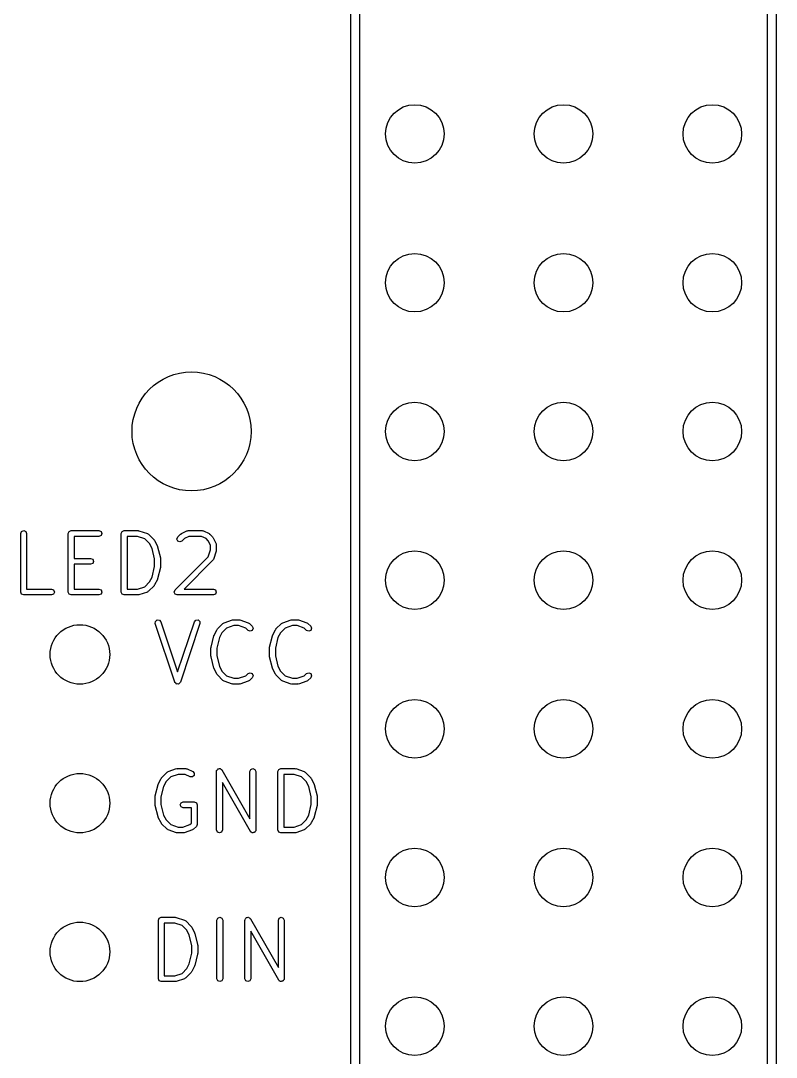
# Model space of a CAD drawing. Extents: x 51 to 109, y -109 to -51.2.
# Drawn here: x 96.14 to 109.04, y -94.51 to -76.81 of the extents above; entities that cross this region are included whole.
import ezdxf

# ---------------------------------------------------------------- set-up
doc = ezdxf.new("R2010")
doc.units = 0
doc.layers.add('BLACK', color=7, linetype='CONTINUOUS')

msp = doc.modelspace()

# ---------------------------------------------------------------- linework, layer by layer
at = {"layer": 'BLACK', "linetype": 'CONTINUOUS'}
for p, q in [((101.779, -102.616), (101.779, -75.184)), ((109.041, -75.184), (109.041, -102.616)), ((101.929, -75.259), (101.929, -102.541)), ((108.891, -102.541), (108.891, -75.259)), ((96.1448, -85.5634), (96.1594, -85.5281)), ((96.1448, -86.5634), (96.1448, -85.5634)), ((96.1594, -85.5281), (96.1948, -85.5134)), ((96.1948, -85.5134), (96.2301, -85.5281)), ((96.2301, -85.5281), (96.2448, -85.5634)), ((96.2448, -85.5634), (96.2448, -86.5134)), ((96.9543, -85.5634), (96.9689, -85.5281)), ((96.9543, -86.5634), (96.9543, -85.5634)), ((96.9689, -85.5281), (97.0043, -85.5134)), ((97.0043, -85.5134), (97.4805, -85.5134)), ((97.4805, -85.6134), (97.0543, -85.6134)), ((97.0543, -85.6134), (97.0543, -85.9896)), ((97.4805, -85.5134), (97.5158, -85.5281)), ((97.5158, -85.5988), (97.4805, -85.6134)), ((97.5158, -85.5281), (97.5305, -85.5634)), ((97.5305, -85.5634), (97.5158, -85.5988)), ((97.859, -85.5634), (97.8737, -85.5281)), ((97.859, -86.5634), (97.859, -85.5634)), ((97.8737, -85.5281), (97.909, -85.5134)), ((97.909, -85.5134), (98.1471, -85.5134)), ((98.139, -85.6134), (97.959, -85.6134)), ((97.959, -85.6134), (97.959, -86.5134)), ((98.263, -85.6547), (98.139, -85.6134)), ((98.1471, -85.5134), (98.1547, -85.5166)), ((98.1547, -85.5166), (98.163, -85.516)), ((98.163, -85.516), (98.3058, -85.5636)), ((98.3441, -85.7359), (98.263, -85.6547)), ((98.3058, -85.5636), (98.3146, -85.5712)), ((98.3146, -85.5712), (98.3254, -85.5757)), ((98.3254, -85.5757), (98.4206, -85.6709)), ((98.4206, -85.6709), (98.4237, -85.6785)), ((98.4237, -85.6785), (98.43, -85.6839)), ((98.43, -85.6839), (98.4776, -85.7792)), ((98.8114, -85.6587), (98.8261, -85.6233)), ((98.8261, -85.694), (98.8114, -85.6587)), ((98.8261, -85.6233), (98.8737, -85.5757)), ((98.8737, -85.5757), (98.8813, -85.5725)), ((98.8813, -85.5725), (98.8867, -85.5663)), ((98.8867, -85.5663), (98.9819, -85.5187)), ((98.9387, -85.6521), (98.8968, -85.694)), ((99.0161, -85.6134), (98.9387, -85.6521)), ((98.9819, -85.5187), (98.9935, -85.5179)), ((98.9935, -85.5179), (99.0043, -85.5134)), ((99.0043, -85.5134), (99.2424, -85.5134)), ((99.2306, -85.6134), (99.0161, -85.6134)), ((99.308, -85.6521), (99.2306, -85.6134)), ((99.2424, -85.5134), (99.2531, -85.5179)), ((99.2531, -85.5179), (99.2647, -85.5187)), ((99.2647, -85.5187), (99.36, -85.5663)), ((99.3441, -85.6883), (99.308, -85.6521)), ((99.36, -85.5663), (99.3654, -85.5725)), ((99.3654, -85.5725), (99.373, -85.5757)), ((99.373, -85.5757), (99.4206, -85.6233)), ((99.4206, -85.6233), (99.4237, -85.6309)), ((99.4237, -85.6309), (99.43, -85.6363)), ((99.43, -85.6363), (99.4776, -85.7315)), ((98.3857, -85.819), (98.3441, -85.7359)), ((98.4305, -85.9981), (98.3857, -85.819)), ((98.4776, -85.7792), (98.478, -85.7848)), ((98.478, -85.7848), (98.4814, -85.7894)), ((98.4814, -85.7894), (98.529, -85.9799)), ((98.8614, -85.7087), (98.8261, -85.694)), ((98.8968, -85.694), (98.8614, -85.7087)), ((99.3415, -85.965), (99.3829, -85.841)), ((99.3829, -85.7657), (99.3441, -85.6883)), ((99.3829, -85.841), (99.3829, -85.7657)), ((99.4776, -85.7315), (99.4784, -85.7431)), ((99.4784, -85.7431), (99.4829, -85.7539)), ((99.4829, -85.8491), (99.4797, -85.8567)), ((99.4797, -85.8567), (99.4803, -85.8649)), ((99.4829, -85.7539), (99.4829, -85.8491)), ((97.0543, -85.9896), (97.3376, -85.9896)), ((97.3376, -85.9896), (97.373, -86.0043)), ((97.373, -86.0043), (97.3876, -86.0396)), ((97.3876, -86.0396), (97.373, -86.075)), ((98.4305, -86.1287), (98.4305, -85.9981)), ((98.529, -85.9799), (98.528, -85.9861)), ((98.528, -85.9861), (98.5305, -85.992)), ((98.5305, -85.992), (98.5305, -86.1348)), ((98.7785, -86.5281), (99.3415, -85.965)), ((99.4206, -86.0273), (98.9345, -86.5134)), ((99.425, -86.0166), (99.4206, -86.0273)), ((99.4327, -86.0078), (99.425, -86.0166)), ((99.4803, -85.8649), (99.4327, -86.0078)), ((97.3376, -86.0896), (97.0543, -86.0896)), ((97.0543, -86.0896), (97.0543, -86.5134)), ((97.373, -86.075), (97.3376, -86.0896)), ((98.3857, -86.3079), (98.4305, -86.1287)), ((98.529, -86.147), (98.4814, -86.3374)), ((98.5305, -86.1348), (98.528, -86.1407)), ((98.528, -86.1407), (98.529, -86.147)), ((98.263, -86.4721), (98.3441, -86.3909)), ((98.3441, -86.3909), (98.3857, -86.3079)), ((98.4776, -86.3477), (98.43, -86.4429)), ((98.478, -86.342), (98.4776, -86.3477)), ((98.4814, -86.3374), (98.478, -86.342)), ((96.1594, -86.5988), (96.1448, -86.5634)), ((96.1448, -86.5634), (96.1448, -86.5634)), ((96.2448, -86.5134), (96.671, -86.5134)), ((96.671, -86.5134), (96.7063, -86.5281)), ((96.7063, -86.5281), (96.721, -86.5634)), ((96.721, -86.5634), (96.7063, -86.5988)), ((96.9689, -86.5988), (96.9543, -86.5634)), ((97.0543, -86.5134), (97.4805, -86.5134)), ((97.4805, -86.5134), (97.5158, -86.5281)), ((97.5158, -86.5281), (97.5305, -86.5634)), ((97.5305, -86.5634), (97.5158, -86.5988)), ((97.8737, -86.5988), (97.859, -86.5634)), ((97.859, -86.5634), (97.859, -86.5634)), ((97.959, -86.5134), (98.139, -86.5134)), ((98.139, -86.5134), (98.263, -86.4721)), ((98.3058, -86.5632), (98.163, -86.6109)), ((98.3146, -86.5556), (98.3058, -86.5632)), ((98.3254, -86.5512), (98.3146, -86.5556)), ((98.4206, -86.4559), (98.3254, -86.5512)), ((98.4237, -86.4483), (98.4206, -86.4559)), ((98.43, -86.4429), (98.4237, -86.4483)), ((98.7638, -86.5634), (98.7785, -86.5281)), ((98.7785, -86.5988), (98.7638, -86.5634)), ((98.9345, -86.5134), (99.4329, -86.5134)), ((99.4329, -86.5134), (99.4682, -86.5281)), ((99.4682, -86.5281), (99.4829, -86.5634)), ((99.4829, -86.5634), (99.4682, -86.5988)), ((96.1948, -86.6134), (96.1594, -86.5988)), ((96.671, -86.6134), (96.1948, -86.6134)), ((96.7063, -86.5988), (96.671, -86.6134)), ((97.0043, -86.6134), (96.9689, -86.5988)), ((97.4805, -86.6134), (97.0043, -86.6134)), ((97.5158, -86.5988), (97.4805, -86.6134)), ((97.909, -86.6134), (97.8737, -86.5988)), ((98.1471, -86.6134), (97.909, -86.6134)), ((98.1547, -86.6103), (98.1471, -86.6134)), ((98.163, -86.6109), (98.1547, -86.6103)), ((98.8138, -86.6134), (98.7785, -86.5988)), ((99.4329, -86.6134), (98.8138, -86.6134)), ((99.4682, -86.5988), (99.4329, -86.6134)), ((98.4412, -87.1032), (98.4439, -87.0651)), ((98.4439, -87.0651), (98.4729, -87.04)), ((98.4729, -87.04), (98.511, -87.0427)), ((98.511, -87.0427), (98.5361, -87.0716)), ((98.5361, -87.0716), (98.822, -87.9293)), ((98.822, -87.9293), (99.1079, -87.0716)), ((99.1079, -87.0716), (99.133, -87.0427)), ((99.133, -87.0427), (99.1711, -87.04)), ((99.1711, -87.04), (99.2001, -87.0651)), ((99.2001, -87.0651), (99.2028, -87.1032)), ((99.5009, -87.1949), (99.5962, -87.0997)), ((99.5962, -87.0997), (99.6069, -87.0952)), ((99.6069, -87.0952), (99.6157, -87.0876)), ((99.6157, -87.0876), (99.7586, -87.04)), ((99.7586, -87.04), (99.7668, -87.0406)), ((99.7668, -87.0406), (99.7744, -87.0374)), ((99.7744, -87.0374), (99.8696, -87.0374)), ((99.8696, -87.0374), (99.8772, -87.0406)), ((99.8772, -87.0406), (99.8854, -87.04)), ((99.8854, -87.04), (100.028, -87.0876)), ((100.028, -87.0876), (100.037, -87.0952)), ((100.037, -87.0952), (100.048, -87.0997)), ((100.048, -87.0997), (100.095, -87.1473)), ((100.501, -87.1949), (100.596, -87.0997)), ((100.596, -87.0997), (100.607, -87.0952)), ((100.607, -87.0952), (100.616, -87.0876)), ((100.616, -87.0876), (100.759, -87.04)), ((100.759, -87.04), (100.767, -87.0406)), ((100.767, -87.0406), (100.774, -87.0374)), ((100.774, -87.0374), (100.87, -87.0374)), ((100.87, -87.0374), (100.877, -87.0406)), ((100.877, -87.0406), (100.885, -87.04)), ((100.885, -87.04), (101.028, -87.0876)), ((101.028, -87.0876), (101.037, -87.0952)), ((101.037, -87.0952), (101.048, -87.0997)), ((101.048, -87.0997), (101.095, -87.1473)), ((98.7746, -88.1032), (98.4412, -87.1032)), ((99.2028, -87.1032), (98.8694, -88.1032)), ((99.4439, -87.3032), (99.4916, -87.2079)), ((99.4916, -87.2079), (99.4978, -87.2025)), ((99.4978, -87.2025), (99.5009, -87.1949)), ((99.5774, -87.2599), (99.5358, -87.343)), ((99.6585, -87.1787), (99.5774, -87.2599)), ((99.7825, -87.1374), (99.6585, -87.1787)), ((99.8615, -87.1374), (99.7825, -87.1374)), ((99.9855, -87.1787), (99.8615, -87.1374)), ((100.025, -87.218), (99.9855, -87.1787)), ((100.06, -87.2327), (100.025, -87.218)), ((100.095, -87.218), (100.06, -87.2327)), ((100.095, -87.1473), (100.11, -87.1827)), ((100.11, -87.1827), (100.095, -87.218)), ((100.444, -87.3032), (100.492, -87.2079)), ((100.492, -87.2079), (100.498, -87.2025)), ((100.498, -87.2025), (100.501, -87.1949)), ((100.577, -87.2599), (100.536, -87.343)), ((100.659, -87.1787), (100.577, -87.2599)), ((100.782, -87.1374), (100.659, -87.1787)), ((100.862, -87.1374), (100.782, -87.1374)), ((100.985, -87.1787), (100.862, -87.1374)), ((101.025, -87.218), (100.985, -87.1787)), ((101.06, -87.2327), (101.025, -87.218)), ((101.095, -87.218), (101.06, -87.2327)), ((101.095, -87.1473), (101.11, -87.1827)), ((101.11, -87.1827), (101.095, -87.218)), ((99.3925, -87.5039), (99.4402, -87.3134)), ((99.4402, -87.3134), (99.4435, -87.3088)), ((99.4435, -87.3088), (99.4439, -87.3032)), ((99.5358, -87.343), (99.491, -87.5221)), ((100.393, -87.5039), (100.44, -87.3134)), ((100.44, -87.3134), (100.444, -87.3088)), ((100.444, -87.3088), (100.444, -87.3032)), ((100.536, -87.343), (100.491, -87.5221)), ((99.391, -87.516), (99.3935, -87.5101)), ((99.391, -87.6588), (99.391, -87.516)), ((99.3935, -87.5101), (99.3925, -87.5039)), ((99.491, -87.5221), (99.491, -87.6527)), ((100.391, -87.516), (100.393, -87.5101)), ((100.391, -87.6588), (100.391, -87.516)), ((100.393, -87.5101), (100.393, -87.5039)), ((100.491, -87.5221), (100.491, -87.6527)), ((99.3935, -87.6647), (99.391, -87.6588)), ((99.3925, -87.671), (99.3935, -87.6647)), ((99.4402, -87.8614), (99.3925, -87.671)), ((99.491, -87.6527), (99.5358, -87.8319)), ((100.393, -87.6647), (100.391, -87.6588)), ((100.393, -87.671), (100.393, -87.6647)), ((100.44, -87.8614), (100.393, -87.671)), ((100.491, -87.6527), (100.536, -87.8319)), ((99.4435, -87.866), (99.4402, -87.8614)), ((99.4439, -87.8717), (99.4435, -87.866)), ((99.4916, -87.9669), (99.4439, -87.8717)), ((99.4978, -87.9723), (99.4916, -87.9669)), ((99.5009, -87.9799), (99.4978, -87.9723)), ((99.5962, -88.0752), (99.5009, -87.9799)), ((99.5358, -87.8319), (99.5774, -87.9149)), ((99.5774, -87.9149), (99.6585, -87.9961)), ((99.9855, -87.9961), (100.025, -87.9568)), ((100.025, -87.9568), (100.06, -87.9422)), ((100.06, -87.9422), (100.095, -87.9568)), ((100.095, -87.9568), (100.11, -87.9922)), ((100.444, -87.866), (100.44, -87.8614)), ((100.444, -87.8717), (100.444, -87.866)), ((100.492, -87.9669), (100.444, -87.8717)), ((100.498, -87.9723), (100.492, -87.9669)), ((100.501, -87.9799), (100.498, -87.9723)), ((100.596, -88.0752), (100.501, -87.9799)), ((100.536, -87.8319), (100.577, -87.9149)), ((100.577, -87.9149), (100.659, -87.9961)), ((100.985, -87.9961), (101.025, -87.9568)), ((101.025, -87.9568), (101.06, -87.9422)), ((101.06, -87.9422), (101.095, -87.9568)), ((101.095, -87.9568), (101.11, -87.9922)), ((98.777, -88.1061), (98.7746, -88.1032)), ((98.7773, -88.1098), (98.777, -88.1061)), ((98.7893, -88.1202), (98.7773, -88.1098)), ((98.7996, -88.1321), (98.7893, -88.1202)), ((98.8034, -88.1324), (98.7996, -88.1321)), ((98.8062, -88.1349), (98.8034, -88.1324)), ((98.822, -88.1337), (98.8062, -88.1349)), ((98.8378, -88.1349), (98.822, -88.1337)), ((98.8406, -88.1324), (98.8378, -88.1349)), ((98.8444, -88.1321), (98.8406, -88.1324)), ((98.8547, -88.1202), (98.8444, -88.1321)), ((98.8667, -88.1098), (98.8547, -88.1202)), ((98.867, -88.1061), (98.8667, -88.1098)), ((98.8694, -88.1032), (98.867, -88.1061)), ((99.6069, -88.0796), (99.5962, -88.0752)), ((99.6157, -88.0872), (99.6069, -88.0796)), ((99.7586, -88.1349), (99.6157, -88.0872)), ((99.6585, -87.9961), (99.7825, -88.0374)), ((99.7668, -88.1343), (99.7586, -88.1349)), ((99.7744, -88.1374), (99.7668, -88.1343)), ((99.8696, -88.1374), (99.7744, -88.1374)), ((99.7825, -88.0374), (99.8615, -88.0374)), ((99.8615, -88.0374), (99.9855, -87.9961)), ((99.8772, -88.1343), (99.8696, -88.1374)), ((99.8854, -88.1349), (99.8772, -88.1343)), ((100.028, -88.0872), (99.8854, -88.1349)), ((100.037, -88.0796), (100.028, -88.0872)), ((100.048, -88.0752), (100.037, -88.0796)), ((100.095, -88.0275), (100.048, -88.0752)), ((100.11, -87.9922), (100.095, -88.0275)), ((100.607, -88.0796), (100.596, -88.0752)), ((100.616, -88.0872), (100.607, -88.0796)), ((100.759, -88.1349), (100.616, -88.0872)), ((100.659, -87.9961), (100.782, -88.0374)), ((100.767, -88.1343), (100.759, -88.1349)), ((100.774, -88.1374), (100.767, -88.1343)), ((100.87, -88.1374), (100.774, -88.1374)), ((100.782, -88.0374), (100.862, -88.0374)), ((100.862, -88.0374), (100.985, -87.9961)), ((100.877, -88.1343), (100.87, -88.1374)), ((100.885, -88.1349), (100.877, -88.1343)), ((101.028, -88.0872), (100.885, -88.1349)), ((101.037, -88.0796), (101.028, -88.0872)), ((101.048, -88.0752), (101.037, -88.0796)), ((101.095, -88.0275), (101.048, -88.0752)), ((101.11, -87.9922), (101.095, -88.0275)), ((98.6633, -89.6276), (98.8062, -89.58)), ((98.8062, -89.58), (98.8144, -89.5806)), ((98.8144, -89.5806), (98.822, -89.5774)), ((98.822, -89.5774), (98.9649, -89.5774)), ((98.9649, -89.5774), (98.9756, -89.5819)), ((99.5243, -89.5824), (99.5363, -89.5774)), ((99.5363, -89.5774), (99.5426, -89.58)), ((99.5426, -89.58), (99.5494, -89.5792)), ((99.5494, -89.5792), (99.5597, -89.5871)), ((100.072, -89.5921), (100.108, -89.5774)), ((100.108, -89.5774), (100.143, -89.5921)), ((100.549, -89.5921), (100.584, -89.5774)), ((100.584, -89.5774), (100.822, -89.5774)), ((100.822, -89.5774), (100.83, -89.5806)), ((100.83, -89.5806), (100.838, -89.58)), ((100.838, -89.58), (100.981, -89.6276)), ((98.4916, -89.8432), (98.5392, -89.7479)), ((98.5392, -89.7479), (98.5454, -89.7425)), ((98.5454, -89.7425), (98.5485, -89.7349)), ((98.5485, -89.7349), (98.6438, -89.6397)), ((98.7062, -89.7187), (98.625, -89.7999)), ((98.6438, -89.6397), (98.6545, -89.6352)), ((98.6545, -89.6352), (98.6633, -89.6276)), ((98.8301, -89.6774), (98.7062, -89.7187)), ((98.9531, -89.6774), (98.8301, -89.6774)), ((99.0377, -89.7198), (98.9531, -89.6774)), ((98.9756, -89.5819), (98.9872, -89.5827)), ((98.9872, -89.5827), (99.0825, -89.6303)), ((99.0759, -89.7225), (99.0377, -89.7198)), ((99.1048, -89.6974), (99.0759, -89.7225)), ((99.0825, -89.6303), (99.1075, -89.6592)), ((99.1075, -89.6592), (99.1048, -89.6974)), ((99.4863, -89.6274), (99.4889, -89.6211)), ((99.4863, -90.6274), (99.4863, -89.6274)), ((99.488, -89.6143), (99.496, -89.604)), ((99.4889, -89.6211), (99.488, -89.6143)), ((99.496, -89.604), (99.5009, -89.5921)), ((99.5009, -89.5921), (99.5073, -89.5894)), ((99.5073, -89.5894), (99.5115, -89.584)), ((99.5115, -89.584), (99.5243, -89.5824)), ((99.5597, -89.5871), (99.5716, -89.5921)), ((99.5716, -89.5921), (99.5743, -89.5984)), ((99.5743, -89.5984), (99.5797, -89.6026)), ((99.5797, -89.6026), (100.058, -90.4391)), ((100.058, -89.6274), (100.072, -89.5921)), ((100.058, -90.4391), (100.058, -89.6274)), ((100.143, -89.5921), (100.158, -89.6274)), ((100.158, -89.6274), (100.158, -90.6274)), ((100.534, -89.6274), (100.549, -89.5921)), ((100.534, -90.6274), (100.534, -89.6274)), ((100.814, -89.6774), (100.634, -89.6774)), ((100.634, -89.6774), (100.634, -90.5774)), ((100.938, -89.7187), (100.814, -89.6774)), ((101.019, -89.7999), (100.938, -89.7187)), ((100.981, -89.6276), (100.989, -89.6352)), ((100.989, -89.6352), (101, -89.6397)), ((101, -89.6397), (101.095, -89.7349)), ((101.095, -89.7349), (101.099, -89.7425)), ((101.099, -89.7425), (101.105, -89.7479)), ((101.105, -89.7479), (101.152, -89.8432)), ((98.4402, -90.0439), (98.4878, -89.8534)), ((98.4878, -89.8534), (98.4912, -89.8488)), ((98.4912, -89.8488), (98.4916, -89.8432)), ((98.5835, -89.883), (98.5387, -90.0621)), ((98.625, -89.7999), (98.5835, -89.883)), ((100.064, -90.6522), (99.5863, -89.8157)), ((99.5863, -89.8157), (99.5863, -90.6274)), ((101.061, -89.883), (101.019, -89.7999)), ((101.105, -90.0621), (101.061, -89.883)), ((101.152, -89.8432), (101.153, -89.8488)), ((101.153, -89.8488), (101.156, -89.8534)), ((101.156, -89.8534), (101.204, -90.0439)), ((98.4387, -90.056), (98.4411, -90.0501)), ((98.4387, -90.1988), (98.4387, -90.056)), ((98.4411, -90.0501), (98.4402, -90.0439)), ((98.5387, -90.0621), (98.5387, -90.1927)), ((101.105, -90.1927), (101.105, -90.0621)), ((101.204, -90.0439), (101.203, -90.0501)), ((101.203, -90.0501), (101.205, -90.056)), ((101.205, -90.056), (101.205, -90.1988)), ((98.4411, -90.2047), (98.4387, -90.1988)), ((98.4402, -90.211), (98.4411, -90.2047)), ((98.4878, -90.4014), (98.4402, -90.211)), ((98.5387, -90.1927), (98.5835, -90.3719)), ((98.8672, -90.1988), (98.8819, -90.1635)), ((98.8819, -90.2342), (98.8672, -90.1988)), ((98.8819, -90.1635), (98.9172, -90.1488)), ((98.9172, -90.2488), (98.8819, -90.2342)), ((98.9172, -90.1488), (99.1077, -90.1488)), ((99.0577, -90.2488), (98.9172, -90.2488)), ((99.0577, -90.5115), (99.0577, -90.2488)), ((99.1077, -90.1488), (99.1431, -90.1635)), ((99.1431, -90.1635), (99.1577, -90.1988)), ((99.1577, -90.1988), (99.1577, -90.5322)), ((101.061, -90.3719), (101.105, -90.1927)), ((101.204, -90.211), (101.156, -90.4014)), ((101.205, -90.1988), (101.203, -90.2047)), ((101.203, -90.2047), (101.204, -90.211)), ((98.4912, -90.406), (98.4878, -90.4014)), ((98.4916, -90.4117), (98.4912, -90.406)), ((98.5392, -90.5069), (98.4916, -90.4117)), ((98.5835, -90.3719), (98.625, -90.4549)), ((98.625, -90.4549), (98.7062, -90.5361)), ((100.938, -90.5361), (101.019, -90.4549)), ((101.019, -90.4549), (101.061, -90.3719)), ((101.152, -90.4117), (101.105, -90.5069)), ((101.153, -90.406), (101.152, -90.4117)), ((101.156, -90.4014), (101.153, -90.406)), ((98.5454, -90.5123), (98.5392, -90.5069)), ((98.5485, -90.5199), (98.5454, -90.5123)), ((98.6438, -90.6152), (98.5485, -90.5199)), ((98.6545, -90.6196), (98.6438, -90.6152)), ((98.6633, -90.6272), (98.6545, -90.6196)), ((98.8062, -90.6749), (98.6633, -90.6272)), ((98.7062, -90.5361), (98.8301, -90.5774)), ((98.8301, -90.5774), (98.9091, -90.5774)), ((98.9091, -90.5774), (99.0331, -90.5361)), ((99.0759, -90.6272), (98.933, -90.6749)), ((99.0331, -90.5361), (99.0577, -90.5115)), ((99.0847, -90.6196), (99.0759, -90.6272)), ((99.0955, -90.6152), (99.0847, -90.6196)), ((99.1431, -90.5675), (99.0955, -90.6152)), ((99.1504, -90.5499), (99.1431, -90.5675)), ((99.1577, -90.5322), (99.1504, -90.5499)), ((99.5009, -90.6628), (99.4863, -90.6274)), ((99.5863, -90.6274), (99.5716, -90.6628)), ((100.156, -90.6406), (100.148, -90.6508)), ((100.158, -90.6274), (100.155, -90.6338)), ((100.155, -90.6338), (100.156, -90.6406)), ((100.549, -90.6628), (100.534, -90.6274)), ((100.634, -90.5774), (100.814, -90.5774)), ((100.814, -90.5774), (100.938, -90.5361)), ((100.981, -90.6272), (100.838, -90.6749)), ((100.989, -90.6196), (100.981, -90.6272)), ((101, -90.6152), (100.989, -90.6196)), ((101.095, -90.5199), (101, -90.6152)), ((101.099, -90.5123), (101.095, -90.5199)), ((101.105, -90.5069), (101.099, -90.5123)), ((98.8144, -90.6743), (98.8062, -90.6749)), ((98.822, -90.6774), (98.8144, -90.6743)), ((98.9172, -90.6774), (98.822, -90.6774)), ((98.9248, -90.6743), (98.9172, -90.6774)), ((98.933, -90.6749), (98.9248, -90.6743)), ((99.5363, -90.6774), (99.5009, -90.6628)), ((99.5716, -90.6628), (99.5363, -90.6774)), ((100.07, -90.6564), (100.064, -90.6522)), ((100.072, -90.6628), (100.07, -90.6564)), ((100.084, -90.6677), (100.072, -90.6628)), ((100.095, -90.6757), (100.084, -90.6677)), ((100.101, -90.6748), (100.095, -90.6757)), ((100.108, -90.6774), (100.101, -90.6748)), ((100.12, -90.6725), (100.108, -90.6774)), ((100.133, -90.6708), (100.12, -90.6725)), ((100.137, -90.6654), (100.133, -90.6708)), ((100.143, -90.6628), (100.137, -90.6654)), ((100.148, -90.6508), (100.143, -90.6628)), ((100.584, -90.6774), (100.549, -90.6628)), ((100.822, -90.6774), (100.584, -90.6774)), ((100.83, -90.6743), (100.822, -90.6774)), ((100.838, -90.6749), (100.83, -90.6743)), ((98.4942, -92.1674), (98.5088, -92.1321)), ((98.4942, -93.1674), (98.4942, -92.1674)), ((98.5088, -92.1321), (98.5442, -92.1174)), ((98.5442, -92.1174), (98.7823, -92.1174)), ((98.7742, -92.2174), (98.5942, -92.2174)), ((98.5942, -92.2174), (98.5942, -93.1174)), ((98.8981, -92.2587), (98.7742, -92.2174)), ((98.7823, -92.1174), (98.7899, -92.1206)), ((98.7899, -92.1206), (98.7981, -92.12)), ((98.7981, -92.12), (98.941, -92.1676)), ((98.941, -92.1676), (98.9497, -92.1752)), ((98.9497, -92.1752), (98.9605, -92.1797)), ((98.9605, -92.1797), (99.0557, -92.2749)), ((99.4942, -92.1674), (99.5088, -92.1321)), ((99.4942, -93.1674), (99.4942, -92.1674)), ((99.5088, -92.1321), (99.5442, -92.1174)), ((99.5442, -92.1174), (99.5795, -92.1321)), ((99.5795, -92.1321), (99.5942, -92.1674)), ((99.5942, -92.1674), (99.5942, -93.1674)), ((99.9704, -92.1674), (99.973, -92.1611)), ((99.9704, -93.1674), (99.9704, -92.1674)), ((99.9721, -92.1543), (99.9801, -92.144)), ((99.973, -92.1611), (99.9721, -92.1543)), ((99.9801, -92.144), (99.985, -92.1321)), ((99.985, -92.1321), (99.9914, -92.1294)), ((99.9914, -92.1294), (99.9956, -92.124)), ((99.9956, -92.124), (100.008, -92.1224)), ((100.008, -92.1224), (100.02, -92.1174)), ((100.02, -92.1174), (100.027, -92.12)), ((100.027, -92.12), (100.034, -92.1192)), ((100.034, -92.1192), (100.044, -92.1271)), ((100.044, -92.1271), (100.056, -92.1321)), ((100.056, -92.1321), (100.058, -92.1384)), ((100.058, -92.1384), (100.064, -92.1426)), ((100.064, -92.1426), (100.542, -92.9791)), ((100.542, -92.1674), (100.556, -92.1321)), ((100.542, -92.9791), (100.542, -92.1674)), ((100.556, -92.1321), (100.592, -92.1174)), ((100.592, -92.1174), (100.627, -92.1321)), ((100.627, -92.1321), (100.642, -92.1674)), ((100.642, -92.1674), (100.642, -93.1674)), ((98.9793, -92.3399), (98.8981, -92.2587)), ((99.0208, -92.423), (98.9793, -92.3399)), ((99.0557, -92.2749), (99.0589, -92.2825)), ((99.0589, -92.2825), (99.0651, -92.2879)), ((99.0651, -92.2879), (99.1127, -92.3832)), ((99.1127, -92.3832), (99.1131, -92.3888)), ((99.1131, -92.3888), (99.1165, -92.3934)), ((99.1165, -92.3934), (99.1641, -92.5839)), ((100.548, -93.1922), (100.07, -92.3557)), ((100.07, -92.3557), (100.07, -93.1674)), ((99.0656, -92.6021), (99.0208, -92.423)), ((99.1641, -92.5839), (99.1632, -92.5901)), ((99.0208, -92.9119), (99.0656, -92.7327)), ((99.0656, -92.7327), (99.0656, -92.6021)), ((99.1641, -92.751), (99.1165, -92.9414)), ((99.1632, -92.5901), (99.1656, -92.596)), ((99.1656, -92.7388), (99.1632, -92.7447)), ((99.1632, -92.7447), (99.1641, -92.751)), ((99.1656, -92.596), (99.1656, -92.7388)), ((98.9793, -92.9949), (99.0208, -92.9119)), ((99.1165, -92.9414), (99.1131, -92.946)), ((98.5942, -93.1174), (98.7742, -93.1174)), ((98.7742, -93.1174), (98.8981, -93.0761)), ((98.8981, -93.0761), (98.9793, -92.9949)), ((99.0557, -93.0599), (98.9605, -93.1552)), ((99.0589, -93.0523), (99.0557, -93.0599)), ((99.0651, -93.0469), (99.0589, -93.0523)), ((99.1127, -92.9517), (99.0651, -93.0469)), ((99.1131, -92.946), (99.1127, -92.9517)), ((98.5088, -93.2028), (98.4942, -93.1674)), ((98.5442, -93.2174), (98.5088, -93.2028)), ((98.7823, -93.2174), (98.5442, -93.2174)), ((98.7899, -93.2143), (98.7823, -93.2174)), ((98.7981, -93.2149), (98.7899, -93.2143)), ((98.941, -93.1672), (98.7981, -93.2149)), ((98.9497, -93.1596), (98.941, -93.1672)), ((98.9605, -93.1552), (98.9497, -93.1596)), ((99.5088, -93.2028), (99.4942, -93.1674)), ((99.5442, -93.2174), (99.5088, -93.2028)), ((99.5795, -93.2028), (99.5442, -93.2174)), ((99.5942, -93.1674), (99.5795, -93.2028)), ((99.985, -93.2028), (99.9704, -93.1674)), ((100.02, -93.2174), (99.985, -93.2028)), ((100.056, -93.2028), (100.02, -93.2174)), ((100.07, -93.1674), (100.056, -93.2028)), ((100.554, -93.1964), (100.548, -93.1922)), ((100.556, -93.2028), (100.554, -93.1964)), ((100.568, -93.2077), (100.556, -93.2028)), ((100.579, -93.2157), (100.568, -93.2077)), ((100.585, -93.2148), (100.579, -93.2157)), ((100.592, -93.2174), (100.585, -93.2148)), ((100.604, -93.2125), (100.592, -93.2174)), ((100.617, -93.2108), (100.604, -93.2125)), ((100.621, -93.2054), (100.617, -93.2108)), ((100.627, -93.2028), (100.621, -93.2054)), ((100.632, -93.1908), (100.627, -93.2028)), ((100.64, -93.1806), (100.632, -93.1908)), ((100.642, -93.1674), (100.639, -93.1738)), ((100.639, -93.1738), (100.64, -93.1806))]:
    msp.add_line(p, q, dxfattribs=at)
at = {"layer": 'BLACK'}
for centre, radius in [((102.87, -78.74), 0.5), ((105.41, -78.74), 0.5), ((107.95, -78.74), 0.5), ((102.87, -81.28), 0.5), ((105.41, -81.28), 0.5), ((107.95, -81.28), 0.5), ((99.06, -83.82), 1.016), ((102.87, -83.82), 0.5), ((105.41, -83.82), 0.5), ((107.95, -83.82), 0.5), ((102.87, -86.36), 0.5), ((105.41, -86.36), 0.5), ((107.95, -86.36), 0.5), ((97.155, -87.63), 0.508), ((102.87, -88.9), 0.5), ((105.41, -88.9), 0.5), ((107.95, -88.9), 0.5), ((97.155, -90.17), 0.508), ((102.87, -91.44), 0.5), ((105.41, -91.44), 0.5), ((107.95, -91.44), 0.5), ((97.155, -92.71), 0.508), ((102.87, -93.98), 0.5), ((105.41, -93.98), 0.5), ((107.95, -93.98), 0.5)]:
    msp.add_circle(centre, radius, dxfattribs=at)

doc.saveas('drawing.dxf')
